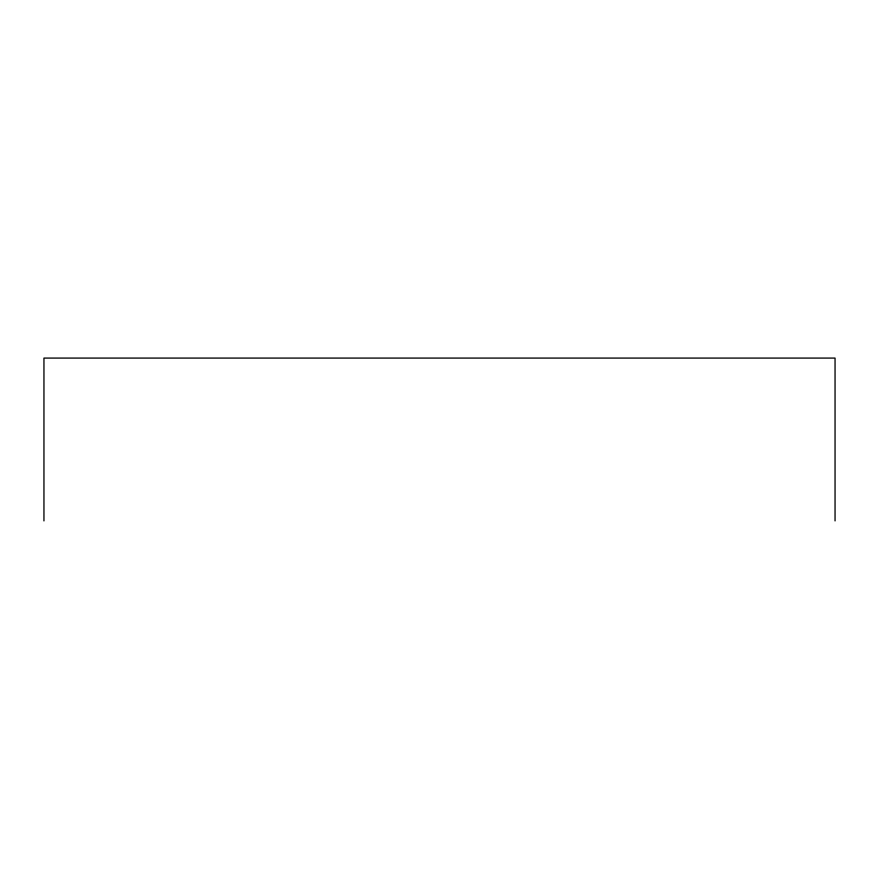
<?xml version="1.0" encoding="UTF-8"?>
<svg xmlns="http://www.w3.org/2000/svg" width="879" height="879" viewBox="0 0 879 879"><rect width="100%" height="100%" fill="white"/><g stroke="black" fill="none" stroke-linecap="round" stroke-linejoin="round"><path stroke-width="1.32" d="M835.05 520.917L835.05 358.083L43.95 358.083L43.95 520.917"/></g></svg>
